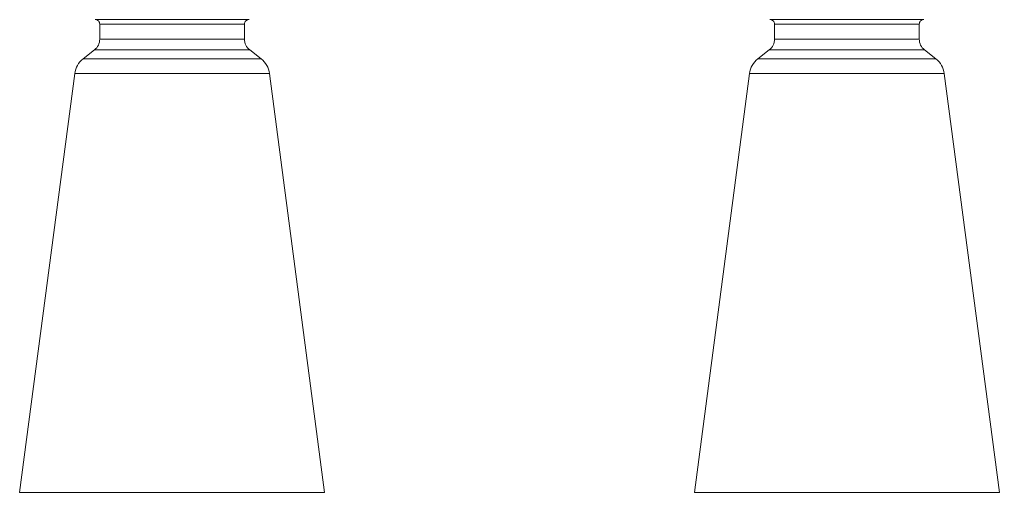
# Model space of a CAD drawing. Extents: x -234 to 858, y -95 to 532.
# Drawn here: x 679.1 to 849.7, y 187.6 to 270 of the extents above; entities that cross this region are included whole.
import ezdxf

# ---------------------------------------------------------------- set-up
doc = ezdxf.new("R2010")
doc.units = 0
doc.header["$LTSCALE"] = 7
doc.header["$MEASUREMENT"] = 0
doc.layers.add('8', color=250, linetype='CONTINUOUS', lineweight=15)

msp = doc.modelspace()

# ---------------------------------------------------------------- linework, layer by layer
at = {"layer": '8'}
for p, q in [((692.2753, 270.0445), (719.0753, 270.0445)), ((809.7292, 270.0445), (836.5292, 270.0445)), ((716.7329, 269.2445), (693.0753, 269.2445)), ((716.7329, 266.6445), (693.0753, 266.6445)), ((717.5365, 264.7585), (692.1596, 264.7585)), ((719.2736, 263.2008), (690.1802, 263.2008)), ((838.6243, 263.2008), (815.7004, 263.2008)), ((688.7253, 260.6445), (679.1253, 187.6445)), ((720.5504, 260.6445), (688.7253, 260.6445)), ((722.6253, 260.6445), (732.2253, 187.6445)), ((806.1792, 260.6445), (796.5792, 187.6445)), ((840.0792, 260.6445), (815.0029, 260.6445)), ((840.0792, 260.6445), (849.6792, 187.6445)), ((728.9752, 187.6445), (679.1253, 187.6445)), ((849.6792, 187.6445), (810.4004, 187.6445))]:
    msp.add_line(p, q, dxfattribs=at)
at = {"layer": '8', "ltscale": 0.065}
for p, q in [((693.0753, 266.6445), (693.0753, 269.2445)), ((718.2753, 266.6445), (718.2753, 269.2445)), ((810.5292, 266.6445), (810.5292, 269.2445)), ((835.7292, 266.6445), (835.7292, 269.2445))]:
    msp.add_line(p, q, dxfattribs=at)
at = {"layer": '8', "ltscale": 0.038562}
for p, q in [((718.2753, 269.2445), (716.7329, 269.2445)), ((718.2753, 266.6445), (716.7329, 266.6445))]:
    msp.add_line(p, q, dxfattribs=at)
at = {"layer": '8', "ltscale": 0.163981}
for p, q in [((817.0884, 269.2445), (810.5292, 269.2445)), ((817.0884, 266.6445), (810.5292, 266.6445))]:
    msp.add_line(p, q, dxfattribs=at)
at = {"layer": '8', "ltscale": 0.466019}
for p, q in [((835.7292, 269.2445), (817.0884, 269.2445)), ((835.7292, 266.6445), (817.0884, 266.6445))]:
    msp.add_line(p, q, dxfattribs=at)
at = {"layer": '8', "ltscale": 0.06297}
for p, q in [((692.1596, 264.7585), (690.1802, 263.2008)), ((719.1911, 264.7585), (721.1705, 263.2008)), ((809.6134, 264.7585), (807.634, 263.2008)), ((836.645, 264.7585), (838.6243, 263.2008))]:
    msp.add_line(p, q, dxfattribs=at)
at = {"layer": '8', "ltscale": 0.041364}
msp.add_line((719.1911, 264.7585), (717.5365, 264.7585), dxfattribs=at)
at = {"layer": '8', "ltscale": 0.1759}
msp.add_line((816.6494, 264.7585), (809.6134, 264.7585), dxfattribs=at)
at = {"layer": '8', "ltscale": 0.499889}
msp.add_line((836.645, 264.7585), (816.6494, 264.7585), dxfattribs=at)
at = {"layer": '8', "ltscale": 0.047422}
msp.add_line((721.1705, 263.2008), (719.2736, 263.2008), dxfattribs=at)
at = {"layer": '8', "ltscale": 0.201659}
msp.add_line((815.7004, 263.2008), (807.634, 263.2008), dxfattribs=at)
at = {"layer": '8', "ltscale": 0.051874}
msp.add_line((722.6253, 260.6445), (720.5504, 260.6445), dxfattribs=at)
at = {"layer": '8', "ltscale": 0.220594}
msp.add_line((815.0029, 260.6445), (806.1792, 260.6445), dxfattribs=at)
at = {"layer": '8', "ltscale": 0.081255}
msp.add_line((732.2253, 187.6445), (728.9752, 187.6445), dxfattribs=at)
at = {"layer": '8', "ltscale": 0.345531}
msp.add_line((810.4004, 187.6445), (796.5792, 187.6445), dxfattribs=at)
at = {"layer": '8'}
for centre, radius, start, end in [((692.2753, 269.2445), 0.8, 359.999991, 90.000003), ((719.0753, 269.2445), 0.8, 89.999996, 180.000009), ((809.7292, 269.2445), 0.8, 359.999991, 90.000003), ((836.5292, 269.2445), 0.8, 89.999996, 180.000009), ((690.6753, 266.6445), 2.4, 308.201321, 359.99997), ((720.6753, 266.6445), 2.4, 180.000036, 231.798674), ((808.1292, 266.6445), 2.4, 308.201321, 359.99997), ((838.1292, 266.6445), 2.4, 180.000036, 231.798674), ((692.592, 260.136), 3.9, 128.201353, 172.508175), ((718.7586, 260.136), 3.9, 7.491828, 51.798649), ((810.0459, 260.136), 3.9, 128.201353, 172.508175), ((836.2125, 260.136), 3.9, 7.491828, 51.798649)]:
    msp.add_arc(centre, radius, start, end, dxfattribs=at)

doc.saveas('drawing.dxf')
